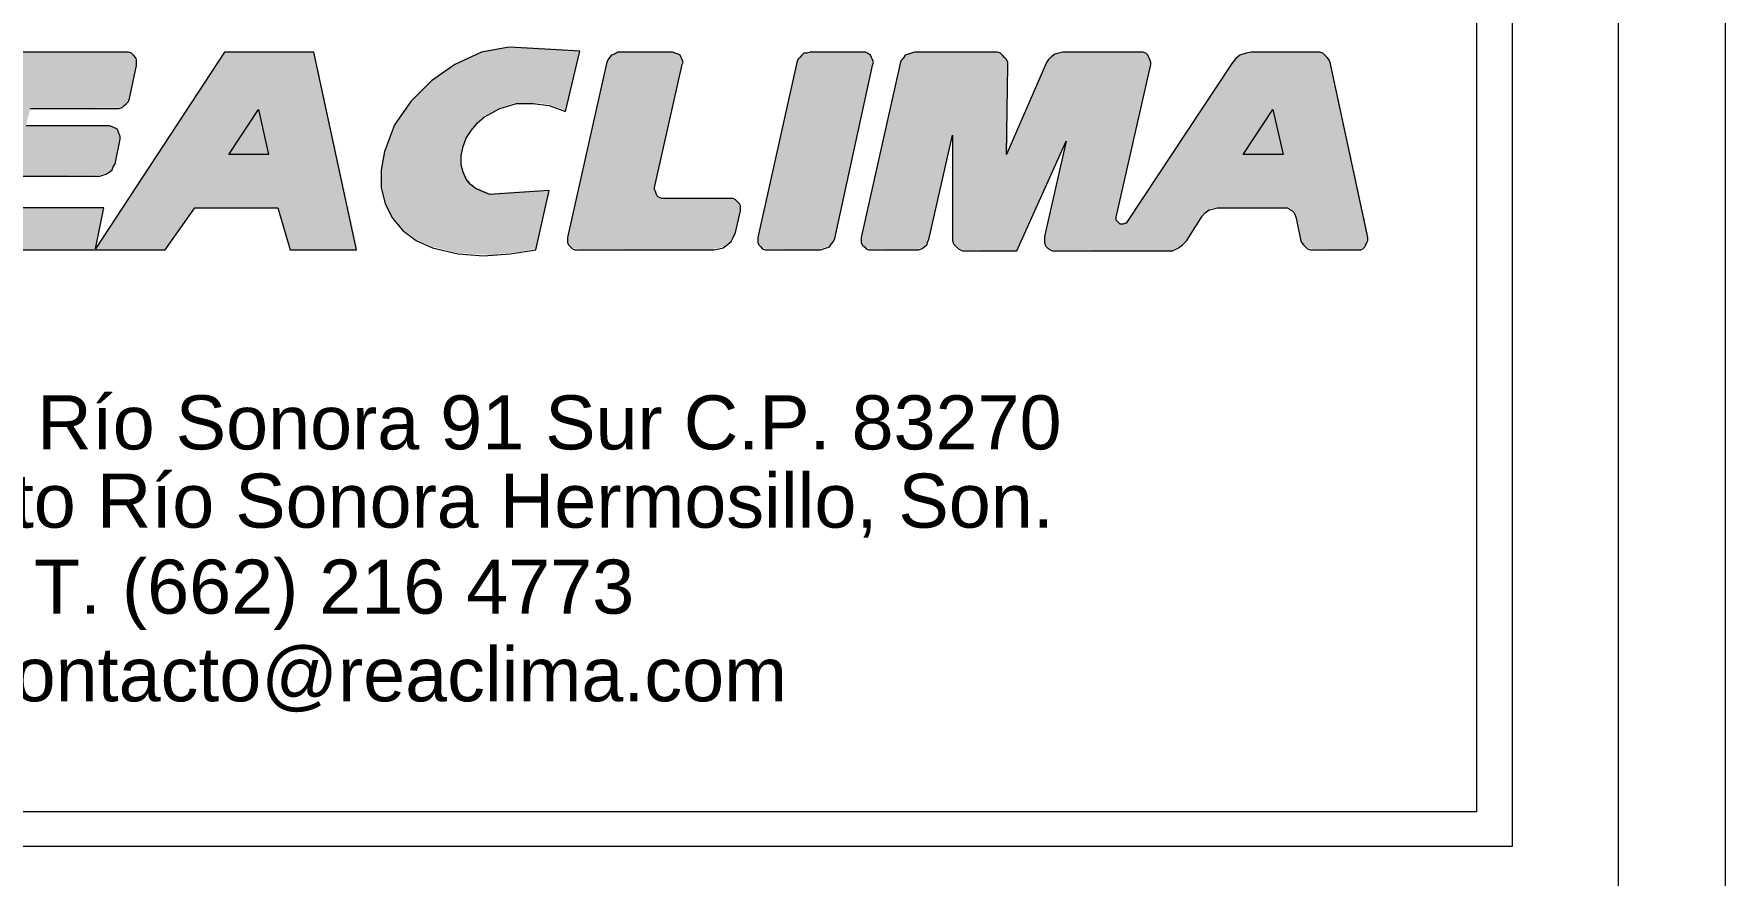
# Model space of a CAD drawing. Header units: metres. Extents: x -2 to 237, y -8 to 52.
# Drawn here: x 80.31 to 87.88, y 24.26 to 28.02 of the extents above; entities that cross this region are included whole.
import ezdxf

# ---------------------------------------------------------------- set-up
doc = ezdxf.new("R2010")
doc.units = ezdxf.units.M
doc.layers.add('PDF4_Geometry', color=7, linetype='Continuous', lineweight=0, true_color=0xaaaaaa)
doc.styles.add('PDF Helvetica', font='')
doc.styles.get('PDF Helvetica').set_extended_font_data('Helvetica')

msp = doc.modelspace()

# ---------------------------------------------------------------- hatches: boundary and pattern name
at = {"lineweight": 0, "transparency": 33554559}
for points in [[(81.5663, 27.9225), (81.5663, 27.9408), (81.1629, 27.9408), (81.1581, 27.9362), (81.1534, 27.9271), (81.1494, 27.9225), (81.1446, 27.9133), (81.1399, 27.9088), (81.1352, 27.8996), (81.1305, 27.8951), (81.1264, 27.8859), (81.1217, 27.8813), (81.117, 27.8721), (81.1123, 27.8675), (81.1082, 27.8584), (81.1035, 27.8538), (81.0988, 27.8446), (81.0941, 27.84), (81.0893, 27.8308), (81.0853, 27.8263), (81.0806, 27.8171), (81.0758, 27.8126), (81.0711, 27.8034), (81.0664, 27.7988), (81.0576, 27.7805), (81.0529, 27.7759), (81.0482, 27.7668), (81.0435, 27.7622), (81.0394, 27.753), (81.0347, 27.7484), (81.03, 27.7392), (81.0252, 27.7346), (81.0205, 27.7255), (81.0165, 27.721), (81.0118, 27.7118), (81.007, 27.7072), (81.0023, 27.698), (80.9976, 27.6934), (80.9935, 27.6843), (80.9888, 27.6797), (80.9841, 27.6705), (80.9794, 27.6659), (80.9753, 27.6568), (80.9706, 27.6522), (80.9612, 27.6339), (80.9564, 27.6293), (80.9524, 27.6202), (80.9477, 27.6156), (80.9429, 27.6064), (80.9382, 27.6018), (80.9335, 27.5926), (80.9294, 27.5881), (80.9247, 27.5789), (80.92, 27.5743), (80.9153, 27.5651), (80.9106, 27.5605), (80.9065, 27.5514), (80.9018, 27.5468), (80.8971, 27.5377), (80.8923, 27.5331), (80.8883, 27.5239), (80.8836, 27.5193), (80.8789, 27.5101), (80.8741, 27.5056), (80.8654, 27.4873), (80.8606, 27.4827), (80.8559, 27.4735), (80.8512, 27.4689), (80.8465, 27.4597), (80.8424, 27.4552), (80.8377, 27.4461), (80.833, 27.4415), (80.8283, 27.4323), (80.8235, 27.4277), (80.8195, 27.4185), (80.8148, 27.4139), (80.81, 27.4048), (80.8053, 27.4002), (80.8006, 27.391), (80.7966, 27.3864), (80.7918, 27.3773), (80.7871, 27.3727), (80.7824, 27.3635), (80.7783, 27.359), (80.7689, 27.3407), (80.7642, 27.3361), (80.7595, 27.3269), (80.7554, 27.3223), (80.7507, 27.3132), (80.746, 27.3086), (80.7412, 27.2994), (80.7365, 27.2948), (80.7325, 27.2856), (80.7277, 27.281), (80.723, 27.2719), (80.7183, 27.2674), (80.7136, 27.2582), (80.7095, 27.2536), (80.7048, 27.2444), (80.7001, 27.2398), (80.6954, 27.2307), (80.6906, 27.2261), (80.6866, 27.217), (80.6819, 27.2124), (80.6724, 27.194), (80.6684, 27.1894), (80.6637, 27.1803), (80.6589, 27.1757), (80.6542, 27.1666), (80.6495, 27.162), (80.6454, 27.1528), (80.6407, 27.1482), (80.636, 27.139), (80.6313, 27.1345), (80.6266, 27.1253), (80.6225, 27.1207), (80.6178, 27.1115), (80.6131, 27.107), (80.6083, 27.0978), (80.6036, 27.0932), (80.5996, 27.0841), (80.5949, 27.0795), (80.5901, 27.0704), (80.5901, 27.0887), (80.6178, 27.2261), (80.6225, 27.2444), (80.1914, 27.249), (80.2009, 27.2856), (80.2056, 27.3086), (80.2097, 27.3269), (80.2144, 27.3498), (80.2238, 27.3864), (80.6036, 27.391), (80.6313, 27.4002), (80.6407, 27.4048), (80.6454, 27.4094), (80.6542, 27.4139), (80.6589, 27.4185), (80.6637, 27.4323), (80.6684, 27.4369), (80.6724, 27.4461), (80.6772, 27.4643), (80.6906, 27.5331), (80.6954, 27.5743), (80.6906, 27.5743), (80.6906, 27.5881), (80.6866, 27.5881), (80.6866, 27.5972), (80.6819, 27.6018), (80.6724, 27.6064), (80.6589, 27.611), (80.2737, 27.6156), (80.2926, 27.6888), (80.6906, 27.6934), (80.7048, 27.698), (80.7325, 27.7255), (80.7365, 27.7392), (80.7412, 27.7576), (80.746, 27.7805), (80.7507, 27.7988), (80.7554, 27.8217), (80.7595, 27.84), (80.7642, 27.863), (80.7689, 27.9179), (80.746, 27.9408), (80.0498, 27.9408), (80.0221, 27.9362), (80.0127, 27.9317), (80.0086, 27.9225), (79.9992, 27.9133), (79.9945, 27.8996), (79.9857, 27.863), (79.981, 27.8354), (79.9762, 27.8126), (79.9715, 27.7942), (79.9668, 27.7713), (79.9628, 27.753), (79.958, 27.7301), (79.9533, 27.7118), (79.9486, 27.6888), (79.9439, 27.6705), (79.9398, 27.6476), (79.9304, 27.611), (79.9257, 27.5881), (79.9209, 27.5697), (79.9169, 27.5468), (79.9122, 27.5285), (79.9074, 27.5056), (79.9027, 27.4873), (79.898, 27.4643), (79.8892, 27.4277), (79.8845, 27.4048), (79.8798, 27.3864), (79.8757, 27.3635), (79.871, 27.3453), (79.8663, 27.3223), (79.8616, 27.304), (79.8568, 27.281), (79.8481, 27.2444), (79.8434, 27.2215), (79.8386, 27.2032), (79.8339, 27.1803), (79.8299, 27.162), (79.8251, 27.139), (79.8204, 27.1207), (79.8157, 27.0978), (79.8069, 27.0612), (80.8971, 27.0566), (80.8971, 27.0612), (80.9065, 27.0704), (80.9106, 27.0795), (80.9153, 27.0841), (80.92, 27.0932), (80.9294, 27.1024), (80.9335, 27.1115), (80.9382, 27.1161), (80.9429, 27.1253), (80.9524, 27.1345), (80.9564, 27.1436), (80.9612, 27.1482), (80.9659, 27.1574), (80.9706, 27.162), (80.9753, 27.1712), (80.9841, 27.1803), (80.9888, 27.1894), (80.9935, 27.194), (80.9976, 27.2032), (81.007, 27.2124), (81.0118, 27.2215), (81.0165, 27.2261), (81.0205, 27.2352), (81.03, 27.2444), (81.4057, 27.2444), (81.4057, 27.2307), (81.4104, 27.2307), (81.4104, 27.217), (81.4152, 27.217), (81.4152, 27.1986), (81.4192, 27.1986), (81.4192, 27.1849), (81.4239, 27.1849), (81.4239, 27.1666), (81.4287, 27.1666), (81.4287, 27.1528), (81.4334, 27.1528), (81.4334, 27.139), (81.4381, 27.139), (81.4381, 27.1207), (81.4421, 27.1207), (81.4421, 27.107), (81.4469, 27.107), (81.4469, 27.0887), (81.4516, 27.0887), (81.4516, 27.0749), (81.4563, 27.0749), (81.4563, 27.0566), (81.7538, 27.0566), (81.7538, 27.0795), (81.7491, 27.0795), (81.7491, 27.1024), (81.745, 27.1024), (81.745, 27.1207), (81.7403, 27.1207), (81.7403, 27.1436), (81.7356, 27.1436), (81.7356, 27.162), (81.7309, 27.162), (81.7309, 27.1849), (81.7262, 27.1849), (81.7262, 27.2078), (81.7221, 27.2078), (81.7221, 27.2261), (81.7174, 27.2261), (81.7174, 27.249), (81.7127, 27.249), (81.7127, 27.2674), (81.7079, 27.2674), (81.7079, 27.2902), (81.7032, 27.2902), (81.7032, 27.3132), (81.6992, 27.3132), (81.6992, 27.3315), (81.6944, 27.3315), (81.6944, 27.3544), (81.6897, 27.3544), (81.6897, 27.3727), (81.685, 27.3727), (81.685, 27.3956), (81.6803, 27.3956), (81.6803, 27.4185), (81.6762, 27.4185), (81.6762, 27.4369), (81.6715, 27.4369), (81.6715, 27.4597), (81.6668, 27.4597), (81.6668, 27.4781), (81.6621, 27.4781), (81.6621, 27.501), (81.658, 27.501), (81.658, 27.5239), (81.6533, 27.5239), (81.6533, 27.5423), (81.6486, 27.5423), (81.6486, 27.5651), (81.6438, 27.5651), (81.6438, 27.5835), (81.6391, 27.5835), (81.6391, 27.6064), (81.6351, 27.6064), (81.6351, 27.6293), (81.6304, 27.6293), (81.6304, 27.6476), (81.6256, 27.6476), (81.6256, 27.6705), (81.6209, 27.6705), (81.6209, 27.6888), (81.6162, 27.6888), (81.6162, 27.7118), (81.6121, 27.7118), (81.6121, 27.7346), (81.6074, 27.7346), (81.6074, 27.753), (81.6027, 27.753), (81.6027, 27.7759), (81.598, 27.7759), (81.598, 27.7942), (81.5933, 27.7942), (81.5933, 27.8171), (81.5892, 27.8171), (81.5892, 27.84), (81.5845, 27.84), (81.5845, 27.8584), (81.5798, 27.8584), (81.5798, 27.8813), (81.575, 27.8813), (81.575, 27.8996), (81.5703, 27.8996), (81.5703, 27.9225)], [(81.8638, 27.3361), (81.8685, 27.3361), (81.8685, 27.3177), (81.8732, 27.3177), (81.8732, 27.2994), (81.8779, 27.2994), (81.8779, 27.281), (81.882, 27.281), (81.882, 27.2628), (81.8867, 27.2628), (81.8867, 27.2536), (81.8914, 27.2536), (81.8914, 27.2444), (81.8961, 27.2444), (81.8961, 27.2352), (81.9002, 27.2352), (81.9002, 27.2261), (81.9049, 27.2261), (81.9049, 27.217), (81.9096, 27.217), (81.9096, 27.2078), (81.9144, 27.2078), (81.9144, 27.1986), (81.9191, 27.1986), (81.9373, 27.1803), (81.9373, 27.1712), (81.942, 27.1712), (81.9602, 27.1528), (81.9602, 27.1436), (81.969, 27.1436), (81.9784, 27.1345), (81.9879, 27.1299), (81.9967, 27.1207), (82.0061, 27.1161), (82.0196, 27.1024), (82.0331, 27.0978), (82.052, 27.0887), (82.0655, 27.0841), (82.0931, 27.0704), (82.1161, 27.0658), (82.2078, 27.0428), (82.2672, 27.0383), (82.3819, 27.0337), (82.3819, 27.0383), (82.4412, 27.0428), (82.4729, 27.0474), (82.5559, 27.0612), (82.5647, 27.0978), (82.5694, 27.1207), (82.5741, 27.139), (82.5788, 27.162), (82.5829, 27.1803), (82.5876, 27.2032), (82.5923, 27.2215), (82.5971, 27.2444), (82.6018, 27.2628), (82.6058, 27.2856), (82.6153, 27.3223), (82.5512, 27.3223), (82.4824, 27.3177), (82.4183, 27.3132), (82.34, 27.3086), (82.34, 27.3132), (82.3313, 27.3177), (82.3178, 27.3223), (82.2989, 27.3315), (82.2854, 27.3361), (82.2719, 27.3498), (82.2625, 27.3498), (82.2625, 27.359), (82.249, 27.3727), (82.2442, 27.3727), (82.2442, 27.3864), (82.2395, 27.3864), (82.2395, 27.3956), (82.2348, 27.3956), (82.2348, 27.4048), (82.2301, 27.4048), (82.2301, 27.4231), (82.226, 27.4231), (82.226, 27.4369), (82.2213, 27.4369), (82.2213, 27.4827), (82.226, 27.501), (82.2301, 27.5239), (82.2348, 27.5331), (82.2442, 27.5605), (82.249, 27.5651), (82.253, 27.5743), (82.2577, 27.5789), (82.2672, 27.5972), (82.2901, 27.6202), (82.2948, 27.6293), (82.3036, 27.6339), (82.3265, 27.6568), (82.3906, 27.6888), (82.3953, 27.6934), (82.4136, 27.698), (82.4547, 27.7118), (82.5788, 27.7118), (82.6153, 27.7072), (82.6429, 27.698), (82.6517, 27.6934), (82.6928, 27.6797), (82.6928, 27.698), (82.707, 27.753), (82.7117, 27.7759), (82.7299, 27.8492), (82.7347, 27.8721), (82.7482, 27.9271), (82.7526, 27.9486), (82.7526, 27.95), (82.5188, 27.9637), (82.4136, 27.9637), (82.3906, 27.9592), (82.363, 27.9546), (82.34, 27.95), (82.313, 27.9454), (82.2672, 27.9225), (82.253, 27.9179), (82.2078, 27.8951), (82.1936, 27.8905), (82.1849, 27.8813), (82.1754, 27.8767), (82.1707, 27.8721), (82.1619, 27.8675), (82.1572, 27.863), (82.1478, 27.8584), (82.139, 27.8492), (82.1296, 27.8446), (82.1248, 27.84), (82.1161, 27.8354), (82.1113, 27.8308), (82.1019, 27.8263), (82.0972, 27.8217), (82.0884, 27.8171), (81.9967, 27.7255), (81.9919, 27.7164), (81.9879, 27.7118), (81.9832, 27.7026), (81.9784, 27.698), (81.9737, 27.6888), (81.969, 27.6843), (81.965, 27.6751), (81.9555, 27.6659), (81.9508, 27.6568), (81.9461, 27.6522), (81.942, 27.643), (81.9373, 27.6384), (81.9326, 27.6293), (81.9231, 27.6202), (81.9144, 27.5926), (81.9096, 27.5835), (81.9049, 27.5697), (81.9002, 27.5605), (81.8914, 27.5331), (81.8867, 27.5239), (81.882, 27.5101), (81.8779, 27.501), (81.8638, 27.4185)], [(82.9175, 27.9408), (82.9087, 27.9362), (82.8945, 27.9317), (82.8858, 27.9225), (82.8811, 27.9133), (82.8763, 27.9088), (82.8716, 27.8951), (82.8676, 27.8721), (82.8628, 27.8538), (82.8581, 27.8308), (82.8534, 27.8126), (82.8487, 27.7896), (82.8446, 27.7713), (82.8399, 27.7484), (82.8352, 27.7301), (82.8305, 27.7072), (82.8257, 27.6888), (82.8217, 27.6659), (82.817, 27.6476), (82.8122, 27.6247), (82.8075, 27.6064), (82.8028, 27.5835), (82.7988, 27.5651), (82.794, 27.5423), (82.7846, 27.5056), (82.7799, 27.4827), (82.7758, 27.4643), (82.7711, 27.4415), (82.7664, 27.4231), (82.7617, 27.4002), (82.7576, 27.3819), (82.7529, 27.359), (82.7482, 27.3407), (82.7434, 27.3177), (82.7387, 27.2994), (82.7347, 27.2765), (82.7299, 27.2582), (82.7252, 27.2352), (82.7205, 27.217), (82.7158, 27.194), (82.7117, 27.1757), (82.707, 27.1528), (82.6976, 27.1161), (82.6976, 27.0887), (82.7023, 27.0887), (82.7023, 27.0795), (82.707, 27.0795), (82.7205, 27.0658), (82.7299, 27.0612), (83.3526, 27.0566), (83.3526, 27.0612), (83.3755, 27.0658), (83.3944, 27.0704), (83.4032, 27.0749), (83.4126, 27.0841), (83.4214, 27.0887), (83.4308, 27.0978), (83.4443, 27.1253), (83.4491, 27.139), (83.4673, 27.2124), (83.4718, 27.2611), (83.4718, 27.2629), (83.4491, 27.2856), (83.1192, 27.2902), (83.1097, 27.2948), (83.101, 27.2948), (83.101, 27.304), (83.0963, 27.304), (83.0963, 27.3177), (83.0915, 27.3177), (83.0915, 27.3269), (83.0875, 27.3269), (83.0875, 27.3407), (83.0963, 27.3773), (83.101, 27.4002), (83.1057, 27.4185), (83.1097, 27.4415), (83.1145, 27.4597), (83.1192, 27.4827), (83.1239, 27.501), (83.1286, 27.5239), (83.1374, 27.5605), (83.1421, 27.5835), (83.1468, 27.6018), (83.1516, 27.6247), (83.1556, 27.643), (83.1603, 27.6659), (83.1651, 27.6843), (83.1698, 27.7072), (83.1786, 27.7438), (83.1833, 27.7668), (83.188, 27.785), (83.1927, 27.808), (83.1968, 27.8263), (83.2015, 27.8492), (83.2062, 27.8675), (83.2109, 27.8905), (83.2157, 27.9088), (83.2109, 27.9088), (83.2109, 27.9179), (83.2062, 27.9179), (83.2062, 27.9271), (83.2015, 27.9317), (83.1927, 27.9362), (83.1786, 27.9408)], [(83.5543, 27.1345), (83.5496, 27.1161), (83.5496, 27.0887), (83.5543, 27.0887), (83.5543, 27.0795), (83.559, 27.0795), (83.5685, 27.0704), (83.5685, 27.0612), (83.582, 27.0612), (83.8295, 27.0566), (83.8295, 27.0612), (83.8707, 27.0749), (83.8754, 27.0795), (83.8795, 27.0887), (83.8889, 27.0978), (83.8936, 27.1115), (83.8983, 27.1299), (83.9024, 27.1528), (83.9071, 27.1712), (83.9118, 27.194), (83.9166, 27.2124), (83.9213, 27.2352), (83.9253, 27.2536), (83.9348, 27.2994), (83.9395, 27.3177), (83.9442, 27.3407), (83.9483, 27.359), (83.953, 27.3819), (83.9577, 27.4002), (83.9672, 27.4461), (83.9712, 27.4643), (83.9759, 27.4873), (83.9806, 27.5056), (83.9854, 27.5285), (83.9894, 27.5468), (83.9989, 27.5926), (84.0036, 27.611), (84.0083, 27.6339), (84.0124, 27.6522), (84.0171, 27.6751), (84.0218, 27.6934), (84.0312, 27.7392), (84.0353, 27.7576), (84.04, 27.7805), (84.0447, 27.7988), (84.0495, 27.8217), (84.0542, 27.84), (84.0673, 27.9069), (84.0673, 27.9088), (84.0629, 27.9088), (84.0629, 27.9179), (84.0582, 27.9179), (84.0582, 27.9271), (84.0495, 27.9362), (84.04, 27.9408), (83.7695, 27.9408), (83.7513, 27.9362), (83.7283, 27.9133), (83.7243, 27.8996), (83.7196, 27.8767), (83.7149, 27.8584), (83.7101, 27.8354), (83.7054, 27.8171), (83.7014, 27.7942), (83.6966, 27.7759), (83.6919, 27.753), (83.6872, 27.7346), (83.6825, 27.7118), (83.6784, 27.6934), (83.6737, 27.6705), (83.669, 27.6522), (83.6643, 27.6293), (83.6595, 27.611), (83.6555, 27.5881), (83.6508, 27.5697), (83.646, 27.5468), (83.6413, 27.5285), (83.6373, 27.5056), (83.6326, 27.4873), (83.6278, 27.4643), (83.6231, 27.4461), (83.6184, 27.4231), (83.6143, 27.4048), (83.6096, 27.3819), (83.6049, 27.3635), (83.6002, 27.3407), (83.5955, 27.3223), (83.5914, 27.2994), (83.5867, 27.281), (83.582, 27.2582), (83.5772, 27.2398), (83.5725, 27.217), (83.5685, 27.1986), (83.5637, 27.1757), (83.559, 27.1574)], [(85.3002, 27.9271), (85.2867, 27.9408), (84.8967, 27.9408), (84.8785, 27.9362), (84.8738, 27.9317), (84.865, 27.9271), (84.8509, 27.9133), (84.8462, 27.9042), (84.8421, 27.8996), (84.8374, 27.8859), (84.8279, 27.8675), (84.8239, 27.8538), (84.8144, 27.8354), (84.8097, 27.8217), (84.801, 27.8034), (84.7962, 27.7896), (84.7821, 27.7622), (84.778, 27.7484), (84.7686, 27.7301), (84.7639, 27.7164), (84.7551, 27.698), (84.7504, 27.6843), (84.7409, 27.6659), (84.7369, 27.6522), (84.7227, 27.6247), (84.718, 27.611), (84.7092, 27.5926), (84.7045, 27.5789), (84.695, 27.5605), (84.691, 27.5468), (84.6816, 27.5285), (84.6768, 27.5147), (84.6681, 27.4964), (84.6681, 27.9088), (84.6357, 27.9408), (84.237, 27.9408), (84.2235, 27.9362), (84.2093, 27.9317), (84.2053, 27.9225), (84.1911, 27.9088), (84.1871, 27.8951), (84.1824, 27.8721), (84.1776, 27.8538), (84.1729, 27.8308), (84.1682, 27.8126), (84.1641, 27.7896), (84.1594, 27.7713), (84.1547, 27.7484), (84.15, 27.7301), (84.1452, 27.7072), (84.1412, 27.6888), (84.1365, 27.6659), (84.1318, 27.6476), (84.127, 27.6247), (84.1223, 27.6064), (84.1183, 27.5835), (84.1135, 27.5651), (84.1088, 27.5423), (84.0994, 27.5056), (84.0953, 27.4827), (84.0906, 27.4643), (84.0859, 27.4415), (84.0812, 27.4231), (84.0771, 27.4002), (84.0724, 27.3819), (84.0677, 27.359), (84.0629, 27.3407), (84.0582, 27.3177), (84.0542, 27.2994), (84.0495, 27.2765), (84.0447, 27.2582), (84.04, 27.2352), (84.0353, 27.217), (84.0312, 27.194), (84.0265, 27.1757), (84.0218, 27.1528), (84.0124, 27.1161), (84.0124, 27.0887), (84.0171, 27.0887), (84.0171, 27.0795), (84.0218, 27.0795), (84.0353, 27.0658), (84.0447, 27.0612), (84.2694, 27.0566), (84.2694, 27.0612), (84.2829, 27.0658), (84.2923, 27.0704), (84.3058, 27.0841), (84.3105, 27.0978), (84.3152, 27.107), (84.324, 27.1436), (84.3287, 27.1666), (84.3335, 27.1849), (84.3382, 27.2078), (84.3422, 27.2261), (84.347, 27.249), (84.3564, 27.2856), (84.3611, 27.3086), (84.3652, 27.3269), (84.3699, 27.3498), (84.3746, 27.3681), (84.3793, 27.391), (84.3881, 27.4277), (84.3928, 27.4506), (84.3975, 27.4689), (84.4023, 27.4919), (84.407, 27.5101), (84.411, 27.5331), (84.4158, 27.5514), (84.4205, 27.5514), (84.4205, 27.0978), (84.4252, 27.0978), (84.4252, 27.0841), (84.4292, 27.0841), (84.4481, 27.0658), (84.4664, 27.0566), (84.7092, 27.052), (84.7092, 27.0566), (84.7274, 27.0932), (84.7321, 27.107), (84.7456, 27.1345), (84.7504, 27.1482), (84.7686, 27.1849), (84.7733, 27.1986), (84.7868, 27.2261), (84.7915, 27.2398), (84.805, 27.2674), (84.8097, 27.281), (84.8279, 27.3177), (84.8327, 27.3315), (84.8462, 27.359), (84.8509, 27.3727), (84.865, 27.4002), (84.8691, 27.4139), (84.888, 27.4506), (84.892, 27.4643), (84.9062, 27.4919), (84.9109, 27.5056), (84.9244, 27.5331), (84.9291, 27.5331), (84.9244, 27.5239), (84.9197, 27.5056), (84.915, 27.4827), (84.9109, 27.4643), (84.9062, 27.4415), (84.8967, 27.4048), (84.892, 27.3819), (84.888, 27.3635), (84.8833, 27.3407), (84.8785, 27.3223), (84.8738, 27.2994), (84.865, 27.2628), (84.8603, 27.2398), (84.8556, 27.2215), (84.8509, 27.1986), (84.8462, 27.1803), (84.8421, 27.1574), (84.8327, 27.1207), (84.8327, 27.0887), (84.8374, 27.0887), (84.8374, 27.0749), (84.8421, 27.0749), (84.8462, 27.0704), (84.8556, 27.0658), (84.8603, 27.0612), (84.8691, 27.0566), (85.4054, 27.052), (85.4054, 27.0566), (85.4418, 27.0749), (85.4742, 27.107), (85.4789, 27.1161), (85.4836, 27.1207), (85.4924, 27.139), (85.4971, 27.1436), (85.5019, 27.1528), (85.5066, 27.1574), (85.5153, 27.1757), (85.5201, 27.1803), (85.5248, 27.1894), (85.5288, 27.194), (85.5383, 27.2124), (85.5518, 27.2261), (85.5612, 27.2307), (85.5707, 27.2398), (85.5889, 27.2444), (85.9275, 27.2444), (85.937, 27.2398), (85.9552, 27.2215), (85.9552, 27.2124), (85.9599, 27.2124), (85.9599, 27.1986), (85.9646, 27.1986), (85.9646, 27.1757), (85.9687, 27.1757), (85.9687, 27.1528), (85.9734, 27.1528), (85.9734, 27.1299), (85.9781, 27.1299), (85.9781, 27.1024), (85.9828, 27.1024), (85.9828, 27.0887), (85.9876, 27.0887), (86.0105, 27.0658), (86.024, 27.0612), (86.2486, 27.0566), (86.2486, 27.0612), (86.2574, 27.0658), (86.2669, 27.0749), (86.2763, 27.0932), (86.2803, 27.1336), (86.2803, 27.1345), (86.2763, 27.1345), (86.2763, 27.1574), (86.2716, 27.1574), (86.2716, 27.1757), (86.2669, 27.1757), (86.2669, 27.1986), (86.2621, 27.1986), (86.2621, 27.2215), (86.2574, 27.2215), (86.2574, 27.2398), (86.2534, 27.2398), (86.2534, 27.2628), (86.2486, 27.2628), (86.2486, 27.281), (86.2439, 27.281), (86.2439, 27.304), (86.2392, 27.304), (86.2392, 27.3269), (86.2345, 27.3269), (86.2345, 27.3453), (86.2304, 27.3453), (86.2304, 27.3681), (86.2257, 27.3681), (86.2257, 27.391), (86.221, 27.391), (86.221, 27.4094), (86.2163, 27.4094), (86.2163, 27.4323), (86.2115, 27.4323), (86.2115, 27.4506), (86.2075, 27.4506), (86.2075, 27.4735), (86.2028, 27.4735), (86.2028, 27.4964), (86.198, 27.4964), (86.198, 27.5147), (86.1933, 27.5147), (86.1933, 27.5377), (86.1886, 27.5377), (86.1886, 27.5605), (86.1845, 27.5605), (86.1845, 27.5789), (86.1798, 27.5789), (86.1798, 27.6018), (86.1751, 27.6018), (86.1751, 27.6202), (86.1704, 27.6202), (86.1704, 27.643), (86.1663, 27.643), (86.1663, 27.6659), (86.1616, 27.6659), (86.1616, 27.6843), (86.1569, 27.6843), (86.1569, 27.7072), (86.1522, 27.7072), (86.1522, 27.7301), (86.1474, 27.7301), (86.1474, 27.7484), (86.1434, 27.7484), (86.1434, 27.7713), (86.1387, 27.7713), (86.1387, 27.7896), (86.134, 27.7896), (86.134, 27.8126), (86.1292, 27.8126), (86.1292, 27.8354), (86.1245, 27.8354), (86.1245, 27.8538), (86.1205, 27.8538), (86.1205, 27.8767), (86.1157, 27.8767), (86.1157, 27.8951), (86.111, 27.8951), (86.111, 27.9088), (86.0786, 27.9408), (85.7353, 27.9408), (85.7076, 27.9317), (85.6988, 27.9225), (85.6894, 27.9179), (85.6847, 27.9088), (85.6712, 27.8951), (85.6617, 27.8767), (85.6577, 27.8721), (85.653, 27.863), (85.6482, 27.8584), (85.6435, 27.8492), (85.6388, 27.8446), (85.6348, 27.8354), (85.63, 27.8308), (85.6253, 27.8217), (85.6206, 27.8171), (85.6165, 27.808), (85.6118, 27.8034), (85.6071, 27.7942), (85.6024, 27.7896), (85.5977, 27.7805), (85.5936, 27.7759), (85.5889, 27.7668), (85.5842, 27.7622), (85.5794, 27.753), (85.5747, 27.7484), (85.5707, 27.7392), (85.5659, 27.7346), (85.5612, 27.7255), (85.5565, 27.721), (85.5518, 27.7118), (85.5477, 27.7072), (85.543, 27.698), (85.5383, 27.6934), (85.5336, 27.6843), (85.5288, 27.6797), (85.5248, 27.6705), (85.5201, 27.6659), (85.5153, 27.6568), (85.5106, 27.6522), (85.5066, 27.643), (85.5019, 27.6384), (85.4971, 27.6293), (85.4924, 27.6247), (85.4877, 27.6156), (85.4836, 27.611), (85.4789, 27.6018), (85.4742, 27.5972), (85.4695, 27.5881), (85.4648, 27.5835), (85.4607, 27.5743), (85.456, 27.5697), (85.4513, 27.5605), (85.4465, 27.5559), (85.4418, 27.5468), (85.4378, 27.5423), (85.4283, 27.5239), (85.4236, 27.5193), (85.4189, 27.5101), (85.4148, 27.5056), (85.4101, 27.4964), (85.4054, 27.4919), (85.4007, 27.4827), (85.396, 27.4781), (85.3919, 27.4689), (85.3872, 27.4643), (85.3825, 27.4552), (85.3777, 27.4506), (85.3737, 27.4415), (85.369, 27.4369), (85.3642, 27.4277), (85.3595, 27.4231), (85.3548, 27.4139), (85.3508, 27.4094), (85.346, 27.4002), (85.3413, 27.3956), (85.3366, 27.3864), (85.3319, 27.3819), (85.3278, 27.3727), (85.3231, 27.3681), (85.3184, 27.359), (85.3136, 27.3544), (85.3089, 27.3453), (85.3049, 27.3407), (85.3002, 27.3315), (85.2954, 27.3269), (85.2907, 27.3177), (85.2867, 27.3132), (85.2819, 27.304), (85.2772, 27.2994), (85.2725, 27.2902), (85.2678, 27.2856), (85.2637, 27.2765), (85.259, 27.2719), (85.2543, 27.2628), (85.2496, 27.2582), (85.2448, 27.249), (85.2408, 27.2444), (85.2361, 27.2352), (85.2313, 27.2307), (85.2266, 27.2215), (85.2219, 27.217), (85.2179, 27.2078), (85.2131, 27.2032), (85.2084, 27.194), (85.2037, 27.1894), (85.199, 27.1803), (85.172, 27.1712), (85.172, 27.1757), (85.1578, 27.1894), (85.1538, 27.1894), (85.1538, 27.2078), (85.1625, 27.2444), (85.1673, 27.2674), (85.1767, 27.304), (85.1808, 27.3269), (85.1855, 27.3453), (85.1902, 27.3681), (85.199, 27.4048), (85.2037, 27.4277), (85.2131, 27.4643), (85.2179, 27.4873), (85.2219, 27.5056), (85.2266, 27.5285), (85.2361, 27.5651), (85.2408, 27.5881), (85.2448, 27.6064), (85.2496, 27.6293), (85.259, 27.6659), (85.2637, 27.6888), (85.2725, 27.7255), (85.2772, 27.7484), (85.2819, 27.7668), (85.2867, 27.7896), (85.2954, 27.8263), (85.3002, 27.8492), (85.3049, 27.8675), (85.3089, 27.9088), (85.3049, 27.9088), (85.3049, 27.9179), (85.3002, 27.9179)]]:
    msp.add_hatch(color=256, dxfattribs=at).paths.add_polyline_path(points)

# ---------------------------------------------------------------- linework, layer by layer
at = {"lineweight": 0}
for points in [[(87.4029, -7.1774), (87.4029, 51.3255)], [(79.8069, 27.0566), (80.8971, 27.0566), (81.03, 27.2444), (81.401, 27.2444), (81.4563, 27.0566), (81.7538, 27.0566), (81.5615, 27.9408), (81.1629, 27.9408), (80.5854, 27.0612), (80.6225, 27.2444), (80.1914, 27.2444)], [(80.2926, 27.6888), (80.6772, 27.6888), (80.6906, 27.6888), (80.7048, 27.6934), (80.7136, 27.7026), (80.723, 27.7118), (80.7325, 27.721), (80.7365, 27.7346), (80.7689, 27.8813), (80.7689, 27.8951), (80.7689, 27.9088), (80.7642, 27.9179), (80.7554, 27.9271), (80.746, 27.9362), (80.7325, 27.9408), (80.723, 27.9408), (80.1139, 27.9408)], [(80.2238, 27.3864), (80.6036, 27.3864), (80.6178, 27.391), (80.6313, 27.3956), (80.6454, 27.4048), (80.6589, 27.4139), (80.6637, 27.4277), (80.6724, 27.4415), (80.6954, 27.5514), (80.6954, 27.5651), (80.6906, 27.5743), (80.6866, 27.5881), (80.6819, 27.5972), (80.6724, 27.6018), (80.6589, 27.6064), (80.6495, 27.611), (80.2737, 27.611)]]:
    msp.add_lwpolyline(points, dxfattribs=at)
for points in [[(78.0381, 24.3855), (78.0381, 32.7057), (86.9266, 32.7057), (86.9266, 24.3855)], [(78.1987, 24.5412), (78.1987, 32.55), (86.7661, 32.55), (86.7661, 24.5412)], [(82.4365, 27.9637), (82.313, 27.9408), (82.1936, 27.8859), (82.0884, 27.8126), (81.9967, 27.721), (81.9231, 27.6156), (81.8779, 27.4964), (81.8638, 27.4139), (81.8638, 27.3361), (81.882, 27.2628), (81.9144, 27.1986), (81.9602, 27.1436), (82.0196, 27.0978), (82.0931, 27.0658), (82.2078, 27.0383), (82.3218, 27.0291), (82.4412, 27.0383), (82.5559, 27.0566), (82.6153, 27.3223), (82.3495, 27.304), (82.3178, 27.3177), (82.2854, 27.3315), (82.2625, 27.3498), (82.2442, 27.3727), (82.2301, 27.4048), (82.2213, 27.4369), (82.2213, 27.4781), (82.2301, 27.5193), (82.2442, 27.5559), (82.2672, 27.5926), (82.2948, 27.6247), (82.3265, 27.6522), (82.3953, 27.6888), (82.4689, 27.7118), (82.5417, 27.7118), (82.6153, 27.7026), (82.6888, 27.6751), (82.7529, 27.9454)], [(83.0875, 27.3361), (83.2109, 27.8859), (83.2157, 27.8951), (83.2109, 27.9088), (83.2062, 27.9179), (83.2015, 27.9271), (83.1927, 27.9317), (83.1786, 27.9362), (83.1698, 27.9408), (82.9357, 27.9408), (82.9222, 27.9408), (82.9087, 27.9317), (82.8945, 27.9271), (82.8858, 27.9179), (82.8763, 27.9042), (82.8716, 27.8905), (82.6976, 27.1115), (82.6976, 27.0978), (82.6976, 27.0887), (82.7023, 27.0795), (82.7117, 27.0704), (82.7205, 27.0612), (82.7299, 27.0566), (82.7387, 27.0566), (83.3526, 27.0566), (83.3755, 27.0612), (83.3944, 27.0658), (83.4126, 27.0795), (83.4308, 27.0932), (83.4396, 27.1115), (83.4491, 27.1345), (83.472, 27.2307), (83.472, 27.2444), (83.472, 27.2536), (83.4673, 27.2628), (83.4585, 27.2719), (83.4491, 27.281), (83.4396, 27.2856), (83.4261, 27.2856), (83.1327, 27.2856), (83.1192, 27.2856), (83.1097, 27.2902), (83.101, 27.2948), (83.0963, 27.304), (83.0915, 27.3177), (83.0875, 27.3269)], [(84.0171, 27.9408), (83.7837, 27.9408), (83.7695, 27.9362), (83.756, 27.9362), (83.7466, 27.9271), (83.7378, 27.9179), (83.7283, 27.9088), (83.7243, 27.8951), (83.5496, 27.1115), (83.5496, 27.0978), (83.5496, 27.0887), (83.5543, 27.0795), (83.5637, 27.0704), (83.5685, 27.0612), (83.582, 27.0566), (83.5914, 27.0566), (83.8295, 27.0566), (83.843, 27.0612), (83.8572, 27.0658), (83.8707, 27.0704), (83.8795, 27.0841), (83.8889, 27.0932), (83.8936, 27.107), (84.0629, 27.8813), (84.0677, 27.8951), (84.0629, 27.9088), (84.0582, 27.9179), (84.0542, 27.9271), (84.04, 27.9362), (84.0312, 27.9408)], [(84.1871, 27.8905), (84.0124, 27.1115), (84.0124, 27.0978), (84.0124, 27.0887), (84.0171, 27.0795), (84.0265, 27.0704), (84.0353, 27.0612), (84.0447, 27.0566), (84.0582, 27.0566), (84.2552, 27.0566), (84.2694, 27.0566), (84.2829, 27.0612), (84.2964, 27.0704), (84.3058, 27.0795), (84.3105, 27.0932), (84.3152, 27.1024), (84.4205, 27.5697), (84.4205, 27.1161), (84.4205, 27.0978), (84.4252, 27.0841), (84.4387, 27.0704), (84.4481, 27.0612), (84.4664, 27.052), (84.4798, 27.052), (84.7092, 27.052), (84.9291, 27.5423), (84.8327, 27.1161), (84.8327, 27.1024), (84.8327, 27.0887), (84.8374, 27.0749), (84.8462, 27.0658), (84.8603, 27.0566), (84.8691, 27.052), (84.8833, 27.052), (85.3825, 27.052), (85.4054, 27.052), (85.4331, 27.0658), (85.4513, 27.0795), (85.4695, 27.0978), (85.5383, 27.2078), (85.5518, 27.2215), (85.5707, 27.2352), (85.5889, 27.2398), (85.6071, 27.2444), (85.9046, 27.2444), (85.9188, 27.2444), (85.9275, 27.2398), (85.9417, 27.2307), (85.9505, 27.2215), (85.9552, 27.2124), (85.9599, 27.1986), (85.9781, 27.1024), (85.9828, 27.0887), (85.9916, 27.0795), (86.0011, 27.0704), (86.0105, 27.0612), (86.024, 27.0566), (86.0375, 27.0566), (86.2345, 27.0566), (86.2486, 27.0566), (86.2574, 27.0612), (86.2669, 27.0704), (86.2716, 27.0795), (86.2763, 27.0887), (86.2803, 27.0978), (86.2803, 27.1115), (86.111, 27.8951), (86.1063, 27.9088), (86.0975, 27.9179), (86.0881, 27.9271), (86.0786, 27.9362), (86.0651, 27.9408), (86.0517, 27.9408), (85.7582, 27.9408), (85.7353, 27.9362), (85.7076, 27.9271), (85.6894, 27.9133), (85.6712, 27.8905), (85.2037, 27.1849), (85.199, 27.1757), (85.1949, 27.1757), (85.1855, 27.1712), (85.1808, 27.1712), (85.172, 27.1712), (85.1673, 27.1757), (85.1625, 27.1803), (85.1578, 27.1849), (85.1538, 27.1894), (85.1538, 27.1986), (85.1538, 27.2032), (85.3089, 27.8859), (85.3089, 27.8951), (85.3049, 27.9088), (85.3002, 27.9179), (85.2954, 27.9271), (85.2867, 27.9362), (85.2725, 27.9408), (85.2637, 27.9408), (84.915, 27.9408), (84.8967, 27.9362), (84.8785, 27.9317), (84.865, 27.9225), (84.8509, 27.9088), (84.8421, 27.8951), (84.6633, 27.4827), (84.6681, 27.8813), (84.6681, 27.8951), (84.6633, 27.9088), (84.6539, 27.9179), (84.6451, 27.9271), (84.6357, 27.9362), (84.6222, 27.9408), (84.608, 27.9408), (84.2512, 27.9408), (84.237, 27.9362), (84.2235, 27.9317), (84.2093, 27.9271), (84.2006, 27.9133), (84.1911, 27.9042)], [(81.314, 27.6843), (81.3598, 27.4827), (81.1811, 27.4827)], [(85.7218, 27.4827), (85.8547, 27.6843), (85.9005, 27.4827)]]:
    msp.add_lwpolyline(points, close=True, dxfattribs=at)
at = {"layer": 'PDF4_Geometry', "color": 7, "lineweight": 9}
msp.add_lwpolyline([(87.8798, 52.1364), (87.8798, -7.8416), (-2.0899, -7.8416), (-2.0899, 52.1364)], close=True, dxfattribs=at)

# ---------------------------------------------------------------- texts
at = {"lineweight": 0, "char_height": 0.242016, "attachment_point": 4, "style": 'PDF Helvetica'}
for s, insert in [('Blvd. Paseo Río Sonora 91 Sur C.P. 83270', (78.4259, 26.2826)), ('Col. Proyecto Río Sonora Hermosillo, Son.', (78.4672, 25.8977)), ('T. (662) 216 4773', (80.309, 25.5128)), ('C. contacto@reaclima.com', (79.6172, 25.1326))]:
    msp.add_mtext(s, dxfattribs=dict(at, insert=insert))

doc.saveas('drawing.dxf')
